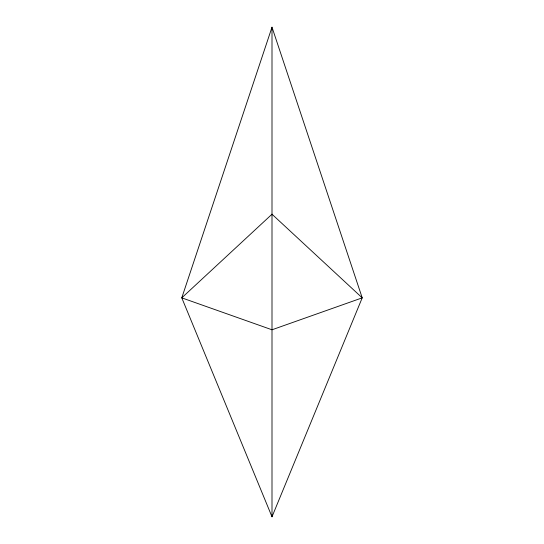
<?xml version="1.0" encoding="UTF-8"?>
<svg xmlns="http://www.w3.org/2000/svg" width="544" height="544" viewBox="0 0 544 544"><rect width="100%" height="100%" fill="white"/><g stroke="black" fill="none" stroke-linecap="round" stroke-linejoin="round"><path stroke-width="0.82" d="M272 27.2L181.784 297.847L272 516.8L362.216 297.847L272 27.2L272 516.8M272 214.214L181.784 297.847L272 329.786L362.216 297.847L272 214.214"/></g></svg>
